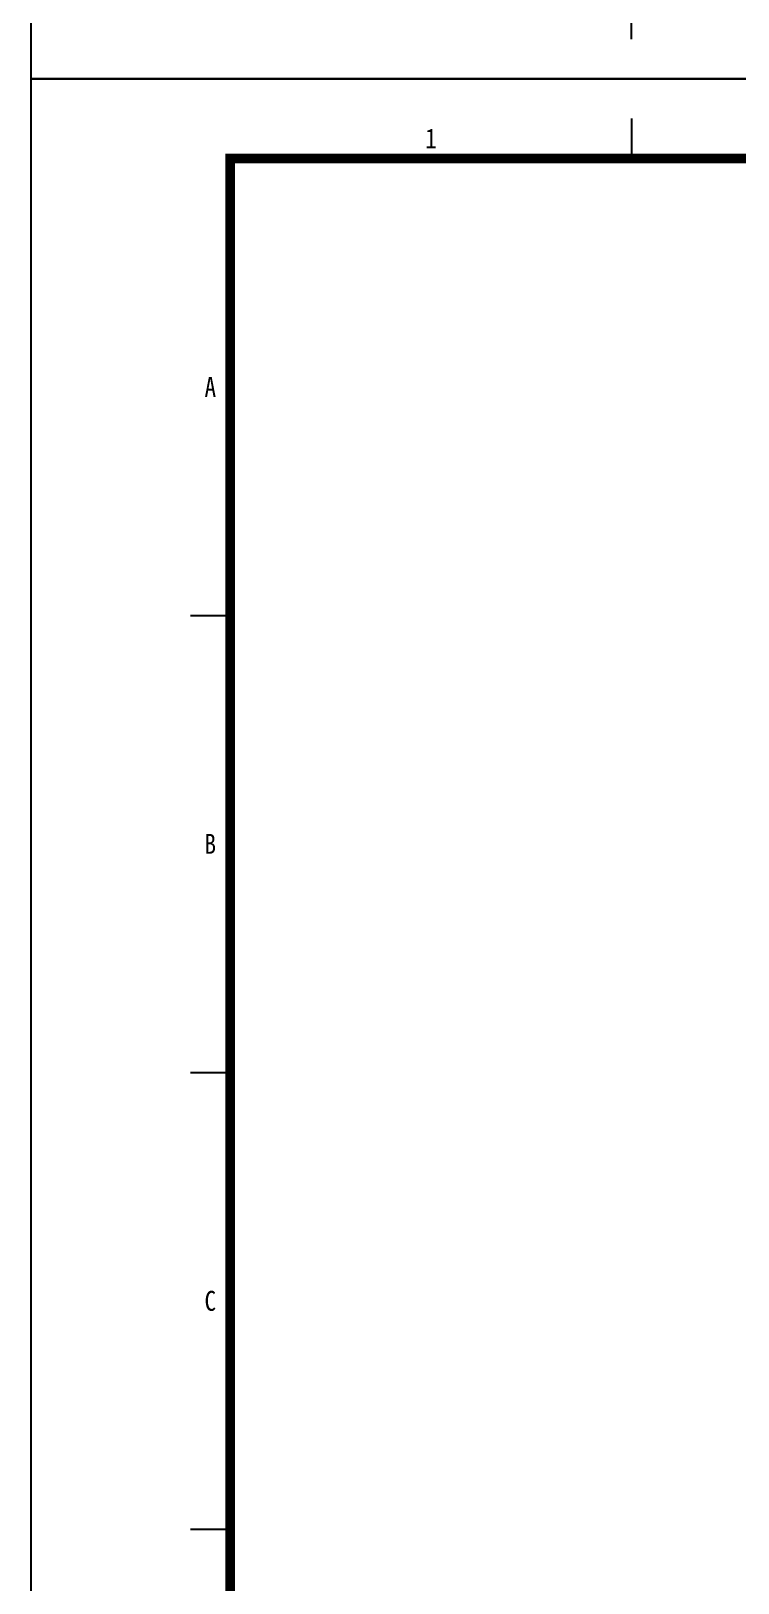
# Model space of a CAD drawing. Extents: x 122060 to 300410, y -425997 to -174060.
# Drawn here: x 122060 to 140877, y -340097 to -298756 of the extents above; entities that cross this region are included whole.
import ezdxf
from ezdxf.enums import TextEntityAlignment as Align

# ---------------------------------------------------------------- set-up
doc = ezdxf.new("R2010")
doc.units = 0
doc.header["$LTSCALE"] = 1000
doc.header["$MEASUREMENT"] = 0
doc.layers.add('图框', color=255, linetype='CONTINUOUS')
doc.styles.add('TKZ1', font='SIMHEI.TTF', dxfattribs={"width": 0.7})

# ---------------------------------------------------------------- blocks, each defined once
blk = doc.blocks.new('图框2')
at = {"layer": '图框', "color": 0}
for p, q in [((84100, 59400), (0, 59400)), ((0, 0), (0, 59400)), ((7538, 58900), (7538, 58400)), ((2000, 52660), (2500, 52660)), ((2000, 46920), (2500, 46920)), ((2000, 41180), (2500, 41180)), ((7538, 500), (7538, 1000)), ((0, 0), (84100, 0))]:
    blk.add_line(p, q, dxfattribs=at)
at = {"layer": '图框', "color": 0, "const_width": 120}
blk.add_lwpolyline([(83100, 58400), (2500, 58400), (2500, 1000), (83100, 1000)], close=True, dxfattribs=at)
at = {"layer": '图框', "color": 0, "style": 'TKZ1', "width": 0.85}
for s, p in [('1', (5019, 58650)), ('A', (2250, 55530)), ('B', (2250, 49790)), ('C', (2250, 44050))]:
    blk.add_text(s, height=250, dxfattribs=at).set_placement(p, align=Align.MIDDLE)

msp = doc.modelspace()

# ---------------------------------------------------------------- block references
at = {"layer": '图框', "color": 0, "linetype": 'ByBlock', "xscale": 2.120689655188471, "yscale": 2.120689654489979, "zscale": 2.120689654490778}
for p in [(122059.6, -300028.5), (122059.6, -425997.5)]:
    msp.add_blockref('图框2', p, dxfattribs=at)

doc.saveas('drawing.dxf')
